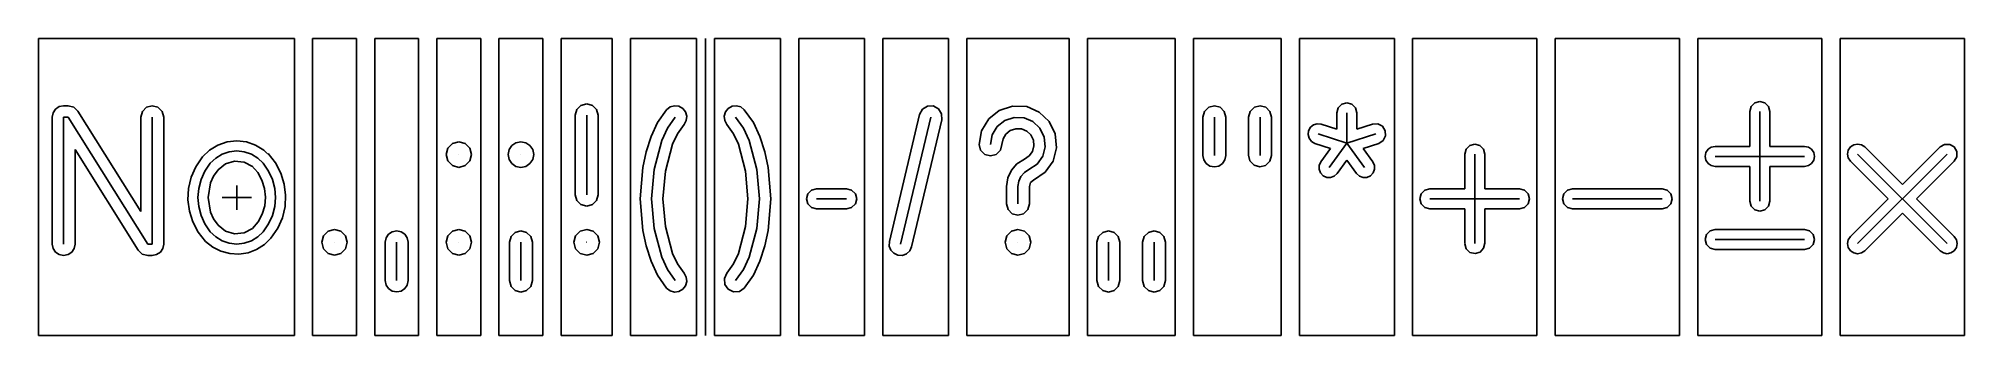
# Model space of a CAD drawing. Extents: x -1 to 211, y 0 to 298.
# Drawn here: x 0 to 210.8, y 0 to 32.5 of the extents above.
import ezdxf

# ---------------------------------------------------------------- set-up
doc = ezdxf.new("R2010")
doc.units = 0

msp = doc.modelspace()

# ---------------------------------------------------------------- linework, layer by layer
for p, q in [((28, 32.5003), (0, 32.5003)), ((0, 32.5003), (0, 0.000374)), ((28, 0.000374), (28, 32.5003)), ((30, 32.5003), (34.8, 32.5003)), ((30, 0.000374), (30, 32.5003)), ((30, 32.5003), (30, 32.5003)), ((34.8, 32.5003), (34.8, 0.000374)), ((41.5999, 32.5003), (36.8, 32.5003)), ((36.8, 32.5003), (36.8, 0.000374)), ((41.5999, 0.000374), (41.5999, 32.5003)), ((48.3999, 32.5003), (43.5999, 32.5003)), ((43.5999, 32.5003), (43.5999, 0.000374)), ((48.3999, 0.000374), (48.3999, 32.5003)), ((55.1999, 32.5003), (50.3999, 32.5003)), ((50.3999, 32.5003), (50.3999, 0.000374)), ((55.1999, 0.000374), (55.1999, 32.5003)), ((62.7999, 32.5003), (57.1999, 32.5003)), ((57.1999, 32.5003), (57.1999, 0.000374)), ((62.7999, 0.000374), (62.7999, 32.5003)), ((64.7999, 32.5003), (71.9999, 32.5003)), ((64.7999, 0.000374), (64.7999, 32.5003)), ((64.7999, 32.5003), (64.7999, 32.5003)), ((71.9999, 32.5003), (71.9999, 0.000374)), ((73, 32.5003), (73, 0.000291)), ((73.9999, 32.5003), (81.1999, 32.5003)), ((73.9999, 0.000374), (73.9999, 32.5003)), ((73.9999, 32.5003), (73.9999, 32.5003)), ((81.1999, 32.5003), (81.1999, 0.000374)), ((83.1999, 32.5003), (90.3999, 32.5003)), ((83.1999, 0.000374), (83.1999, 32.5003)), ((83.1999, 32.5003), (83.1999, 32.5003)), ((90.3999, 32.5003), (90.3999, 0.000374)), ((92.3999, 32.5003), (99.5999, 32.5003)), ((92.3999, 0.000374), (92.3999, 32.5003)), ((92.3999, 32.5003), (92.3999, 32.5003)), ((99.5999, 32.5003), (99.5999, 0.000374)), ((101.6, 32.5003), (112.8, 32.5003)), ((101.6, 0.000374), (101.6, 32.5003)), ((101.6, 32.5003), (101.6, 32.5003)), ((112.8, 32.5003), (112.8, 0.000374)), ((114.8, 32.5003), (124.4, 32.5003)), ((114.8, 0.000374), (114.8, 32.5003)), ((114.8, 32.5003), (114.8, 32.5003)), ((124.4, 32.5003), (124.4, 0.000374)), ((126.4, 32.5003), (136, 32.5003)), ((126.4, 0.000374), (126.4, 32.5003)), ((126.4, 32.5003), (126.4, 32.5003)), ((136, 32.5003), (136, 0.000374)), ((138, 32.5003), (148.4, 32.5003)), ((138, 0.000374), (138, 32.5003)), ((138, 32.5003), (138, 32.5003)), ((148.4, 32.5003), (148.4, 0.000374)), ((150.4, 32.5003), (164, 32.5003)), ((150.4, 0.000374), (150.4, 32.5003)), ((150.4, 32.5003), (150.4, 32.5003)), ((164, 32.5003), (164, 0.000374)), ((166, 32.5003), (179.6, 32.5003)), ((166, 0.000374), (166, 32.5003)), ((166, 32.5003), (166, 32.5003)), ((179.6, 32.5003), (179.6, 0.000374)), ((181.6, 32.5003), (195.2, 32.5003)), ((181.6, 0.000374), (181.6, 32.5003)), ((181.6, 32.5003), (181.6, 32.5003)), ((195.2, 32.5003), (195.2, 0.000374)), ((197.2, 32.5003), (210.8, 32.5003)), ((197.2, 0.000374), (197.2, 32.5003)), ((197.2, 32.5003), (197.2, 32.5003)), ((210.8, 32.5003), (210.8, 0.000374)), ((59.9999, 25.3503), (59.3749, 25.182832)), ((60.6249, 25.182832), (59.9999, 25.3503)), ((142.65, 25.319728), (142.247372, 24.9171)), ((143.2, 25.4671), (142.65, 25.319728)), ((143.75, 25.319728), (143.2, 25.4671)), ((144.152628, 24.9171), (143.75, 25.319728)), ((187.85, 25.452928), (187.447372, 25.0503)), ((188.4, 25.6003), (187.85, 25.452928)), ((188.95, 25.452928), (188.4, 25.6003)), ((189.352628, 25.0503), (188.95, 25.452928)), ((1.5, 23.9003), (1.595151, 24.378654)), ((1.595151, 24.378654), (1.5, 23.9003)), ((1.5, 10.0004), (1.5, 23.9003)), ((1.5, 23.9003), (1.5, 10.0004)), ((1.595151, 24.378654), (1.866117, 24.784183)), ((1.866117, 24.784183), (1.595151, 24.378654)), ((1.866117, 24.784183), (2.271646, 25.055149)), ((2.271646, 25.055149), (1.866117, 24.784183)), ((2.271646, 25.055149), (2.75, 25.1503)), ((2.75, 25.1503), (2.271646, 25.055149)), ((2.75, 25.1503), (3.25, 25.1503)), ((3.25, 25.1503), (2.75, 25.1503)), ((2.75, 10.0004), (2.75, 23.9003)), ((2.75, 23.9003), (3.25, 23.9003)), ((3.25, 25.1503), (3.855599, 24.993804)), ((3.855599, 24.993804), (3.25, 25.1503)), ((3.25, 23.9003), (11.95, 10.0004)), ((3.855599, 24.993804), (4.30956, 24.5635)), ((4.30956, 24.5635), (3.855599, 24.993804)), ((4.30956, 24.5635), (11.2, 13.5547)), ((11.2, 13.5547), (4.30956, 24.5635)), ((11.2, 23.9003), (11.367468, 24.5253)), ((11.367468, 24.5253), (11.2, 23.9003)), ((11.2, 13.5547), (11.2, 23.9003)), ((11.2, 23.9003), (11.2, 13.5547)), ((11.367468, 24.5253), (11.825, 24.982832)), ((11.825, 24.982832), (11.367468, 24.5253)), ((11.825, 24.982832), (12.45, 25.1503)), ((12.45, 25.1503), (11.825, 24.982832)), ((12.45, 25.1503), (13.075, 24.982832)), ((13.075, 24.982832), (12.45, 25.1503)), ((12.45, 10.0004), (12.45, 23.9003)), ((13.075, 24.982832), (13.532532, 24.5253)), ((13.532532, 24.5253), (13.075, 24.982832)), ((13.532532, 24.5253), (13.7, 23.9003)), ((13.7, 23.9003), (13.532532, 24.5253)), ((13.7, 23.9003), (13.7, 10.0004)), ((13.7, 10.0004), (13.7, 23.9003)), ((58.917368, 24.7253), (58.7499, 24.1003)), ((58.7499, 24.1003), (58.7499, 15.4004)), ((59.3749, 25.182832), (58.917368, 24.7253)), ((60, 15.4017), (60, 24.1012)), ((61.082432, 24.7253), (60.6249, 25.182832)), ((61.2499, 24.1003), (61.082432, 24.7253)), ((61.2499, 15.4004), (61.2499, 24.1003)), ((67.759745, 23.317116), (67.0374, 21.7655)), ((68.750106, 24.712995), (67.759745, 23.317116)), ((69.141064, 25.018836), (68.750106, 24.712995)), ((69.6999, 23.9003), (68.840578, 22.689113)), ((69.602921, 25.146582), (69.141064, 25.018836)), ((70.07898, 25.091822), (69.602921, 25.146582)), ((70.512545, 24.850144), (70.07898, 25.091822)), ((70.818386, 24.459186), (70.512545, 24.850144)), ((70.6497, 23.0877), (70.891375, 23.521267)), ((70.946133, 23.997328), (70.818386, 24.459186)), ((70.891375, 23.521267), (70.946133, 23.997328)), ((75.181414, 24.459186), (75.053668, 23.997329)), ((75.053668, 23.997329), (75.108428, 23.52127)), ((75.108428, 23.52127), (75.350106, 23.087705)), ((75.487255, 24.850144), (75.181414, 24.459186)), ((75.92082, 25.091822), (75.487255, 24.850144)), ((76.39688, 25.146583), (75.92082, 25.091822)), ((77.159222, 22.689113), (76.2999, 23.9003)), ((76.858739, 25.018838), (76.39688, 25.146583)), ((77.2497, 24.713), (76.858739, 25.018838)), ((78.240058, 23.317118), (77.2497, 24.713)), ((78.9624, 21.7655), (78.240058, 23.317118)), ((96.433707, 24.189098), (93.1337, 10.2891)), ((94.3498, 10.0015), (97.6499, 23.9001)), ((95.5661, 9.71162), (98.8661, 23.6116)), ((96.74102, 24.75851), (96.433707, 24.189098)), ((97.291867, 25.097978), (96.74102, 24.75851)), ((97.938648, 25.116543), (97.291867, 25.097978)), ((98.50806, 24.80923), (97.938648, 25.116543)), ((98.847529, 24.258383), (98.50806, 24.80923)), ((98.8661, 23.6116), (98.847529, 24.258383)), ((103.995863, 23.692504), (103.227539, 22.412804)), ((105.158451, 24.628635), (103.995863, 23.692504)), ((105.758917, 23.532069), (104.938263, 22.871271)), ((106.618782, 25.110435), (105.158451, 24.628635)), ((106.789742, 23.872161), (105.758917, 23.532069)), ((108.155029, 25.042319), (106.618782, 25.110435)), ((107.874155, 23.824077), (106.789742, 23.872161)), ((108.843149, 23.410338), (107.874155, 23.824077)), ((109.527768, 24.456195), (108.155029, 25.042319)), ((109.609955, 22.687748), (108.843149, 23.410338)), ((110.614077, 23.432532), (109.527768, 24.456195)), ((111.291034, 22.051798), (110.614077, 23.432532)), ((127.617468, 24.5253), (127.45, 23.9003)), ((127.617468, 24.5253), (127.45, 23.9003)), ((127.45, 23.9003), (127.45, 19.7003)), ((127.45, 23.9003), (127.45, 19.7003)), ((128.075, 24.982832), (127.617468, 24.5253)), ((128.075, 24.982832), (127.617468, 24.5253)), ((128.7, 25.1503), (128.075, 24.982832)), ((128.7, 25.1503), (128.075, 24.982832)), ((129.325, 24.982832), (128.7, 25.1503)), ((129.325, 24.982832), (128.7, 25.1503)), ((128.7, 19.7011), (128.7, 23.9001)), ((129.782532, 24.5253), (129.325, 24.982832)), ((129.782532, 24.5253), (129.325, 24.982832)), ((129.95, 23.9003), (129.782532, 24.5253)), ((129.95, 23.9003), (129.782532, 24.5253)), ((129.95, 19.7003), (129.95, 23.9003)), ((129.95, 19.7003), (129.95, 23.9003)), ((132.617468, 24.5253), (132.45, 23.9003)), ((132.45, 23.9003), (132.45, 19.7003)), ((133.075, 24.982832), (132.617468, 24.5253)), ((133.7, 25.1503), (133.075, 24.982832)), ((134.325, 24.982832), (133.7, 25.1503)), ((133.7, 19.7011), (133.7, 23.9001)), ((134.782532, 24.5253), (134.325, 24.982832)), ((134.95, 23.9003), (134.782532, 24.5253)), ((134.95, 19.7003), (134.95, 23.9003)), ((142.247372, 24.9171), (142.1, 24.3671)), ((142.1, 24.3671), (142.1, 22.5644)), ((143.2, 21.0505), (143.2, 24.3657)), ((144.3, 24.3671), (144.152628, 24.9171)), ((144.3, 22.5644), (144.3, 24.3671)), ((187.447372, 25.0503), (187.3, 24.5003)), ((187.3, 24.5003), (187.3, 20.7003)), ((188.4, 24.5007), (188.4, 14.7005)), ((189.5, 24.5003), (189.352628, 25.0503)), ((189.5, 20.7003), (189.5, 24.5003)), ((20.635384, 21.182495), (19.633681, 20.840027)), ((21.69995, 21.300277), (20.635384, 21.182495)), ((22.764516, 21.182495), (21.69995, 21.300277)), ((23.766219, 20.840027), (22.764516, 21.182495)), ((45.9999, 21.2003), (45.2999, 21.012736)), ((46.6999, 21.012736), (45.9999, 21.2003)), ((52.254957, 21.090281), (51.809951, 20.790249)), ((52.7999, 21.2003), (52.254957, 21.090281)), ((53.344843, 21.090281), (52.7999, 21.2003)), ((53.789849, 20.790249), (53.344843, 21.090281)), ((67.0374, 21.7655), (66.517864, 20.095656)), ((67.0374, 21.7655), (67.0374, 21.7655)), ((68.2138, 21.3428), (67.378408, 18.182979)), ((68.840578, 22.689113), (68.2138, 21.3428)), ((69.3901, 20.92), (69.921347, 22.061117)), ((69.921347, 22.061117), (70.6497, 23.0877)), ((75.350106, 23.087705), (76.078457, 22.061119)), ((76.078457, 22.061119), (76.6097, 20.92)), ((77.786, 21.3428), (77.159222, 22.689113)), ((78.621392, 18.182979), (77.786, 21.3428)), ((79.481936, 20.095656), (78.9624, 21.7655)), ((103.227539, 22.412804), (102.95, 20.9003)), ((104.395913, 21.967952), (104.2, 20.9003)), ((104.938263, 22.871271), (104.395913, 21.967952)), ((105.45, 20.9003), (105.564291, 21.523093)), ((105.564291, 21.523093), (105.880667, 22.050024)), ((105.880667, 22.050024), (106.359385, 22.435483)), ((106.359385, 22.435483), (106.9607, 22.633863)), ((106.9607, 22.633863), (107.593271, 22.605808)), ((107.593271, 22.605808), (108.158514, 22.364457)), ((108.158514, 22.364457), (108.605813, 21.942944)), ((108.605813, 21.942944), (108.884555, 21.374405)), ((108.884555, 21.374405), (108.943263, 20.743939)), ((110.087805, 21.713108), (109.609955, 22.687748)), ((110.188452, 20.632306), (110.087805, 21.713108)), ((111.433621, 20.520667), (111.291034, 22.051798)), ((139.015961, 22.409359), (138.965648, 21.980024)), ((138.965648, 21.980024), (139.078349, 21.577933)), ((139.227343, 22.786424), (139.015961, 22.409359)), ((139.078349, 21.577933), (139.332367, 21.246489)), ((139.554678, 23.045713), (139.227343, 22.786424)), ((139.332367, 21.246489), (139.706, 21.0291)), ((139.954915, 23.164836), (139.554678, 23.045713)), ((140.385, 23.1214), (139.954915, 23.164836)), ((143.2, 21.0505), (140.045, 22.0745)), ((142.1, 22.5644), (140.385, 23.1214)), ((143.2, 21.0505), (146.354, 22.0745)), ((146.014004, 23.121387), (144.3, 22.5644)), ((146.582624, 23.151229), (146.014004, 23.121387)), ((147.089983, 22.892764), (146.582624, 23.151229)), ((146.694, 21.0291), (147.171514, 21.339265)), ((147.400137, 22.415246), (147.089983, 22.892764)), ((147.171514, 21.339265), (147.429979, 21.846626)), ((147.429979, 21.846626), (147.400137, 22.415246)), ((10.8904, 9.33718), (3.99999, 20.346)), ((3.99999, 20.346), (3.99999, 10.0004)), ((3.99999, 10.0004), (3.99999, 20.346)), ((3.99999, 20.346), (10.8904, 9.33718)), ((17.9581, 19.5463), (17.221626, 18.472021)), ((18.729649, 20.289189), (17.9581, 19.5463)), ((19.633681, 20.840027), (18.729649, 20.289189)), ((18.8036, 18.8427), (19.400819, 19.417744)), ((19.400819, 19.417744), (20.100589, 19.844128)), ((20.100589, 19.844128), (20.875965, 20.10922)), ((21.460511, 19.089607), (20.460089, 18.794788)), ((20.875965, 20.10922), (21.7, 20.200391)), ((22.497524, 18.978415), (21.460511, 19.089607)), ((21.7, 20.200391), (22.524035, 20.10922)), ((23.4127, 18.4782), (22.497524, 18.978415)), ((22.524035, 20.10922), (23.299411, 19.844128)), ((23.299411, 19.844128), (23.999181, 19.417744)), ((24.670251, 20.289189), (23.766219, 20.840027)), ((23.999181, 19.417744), (24.5964, 18.8427)), ((25.4418, 19.5463), (24.670251, 20.289189)), ((25.929307, 18.88626), (25.1212, 19.9055)), ((44.787464, 20.5003), (44.5999, 19.8003)), ((44.5999, 19.8003), (44.787464, 19.1003)), ((45.2999, 21.012736), (44.787464, 20.5003)), ((44.787464, 19.1003), (45.2999, 18.587864)), ((45.9999, 19.80527), (45.9949, 19.8003)), ((45.9949, 19.8003), (45.9999, 19.79533)), ((46.0049, 19.8003), (45.9999, 19.80527)), ((45.9999, 19.79533), (46.0049, 19.8003)), ((46.0049, 19.8003), (46.0049, 19.8003)), ((47.212336, 20.5003), (46.6999, 21.012736)), ((46.6999, 18.587864), (47.212336, 19.1003)), ((47.3999, 19.8003), (47.212336, 20.5003)), ((47.212336, 19.1003), (47.3999, 19.8003)), ((47.3999, 19.8003), (47.3999, 19.8003)), ((51.509919, 20.345243), (51.3999, 19.8003)), ((51.3999, 19.8003), (51.509919, 19.255357)), ((51.809951, 20.790249), (51.509919, 20.345243)), ((51.509919, 19.255357), (51.809951, 18.810351)), ((52.7999, 19.80527), (52.7949, 19.8003)), ((52.7949, 19.8003), (52.7999, 19.79533)), ((52.8049, 19.8003), (52.7999, 19.80527)), ((52.7999, 19.79533), (52.8049, 19.8003)), ((52.8049, 19.8003), (52.8049, 19.8003)), ((54.089881, 20.345243), (53.789849, 20.790249)), ((53.789849, 18.810351), (54.089881, 19.255357)), ((54.1999, 19.8003), (54.089881, 20.345243)), ((54.089881, 19.255357), (54.1999, 19.8003)), ((54.1999, 19.8003), (54.1999, 19.8003)), ((66.517864, 20.095656), (66.146767, 18.396715)), ((68.60996, 17.969164), (69.3901, 20.92)), ((76.6097, 20.92), (77.38984, 17.969164)), ((79.853033, 18.396715), (79.481936, 20.095656)), ((102.95, 20.9003), (103.117468, 20.2753)), ((103.117468, 20.2753), (103.575, 19.817768)), ((103.575, 19.817768), (104.2, 19.6503)), ((104.2, 19.6503), (104.825, 19.817768)), ((104.825, 19.817768), (105.282532, 20.2753)), ((105.282532, 20.2753), (105.45, 20.9003)), ((107.9, 19.2964), (107.095664, 18.794649)), ((108.425083, 19.650267), (107.9, 19.2964)), ((108.781471, 20.151003), (108.425083, 19.650267)), ((108.943263, 20.743939), (108.781471, 20.151003)), ((109.300145, 18.757432), (109.911097, 19.61584)), ((109.911097, 19.61584), (110.188452, 20.632306)), ((110.175199, 17.864597), (111.040708, 19.080676)), ((111.040708, 19.080676), (111.433621, 20.520667)), ((127.45, 19.7003), (127.548231, 19.213744)), ((127.45, 19.7003), (127.45, 19.7003)), ((127.45, 19.7003), (127.548231, 19.213744)), ((127.548231, 19.213744), (127.816117, 18.816417)), ((127.548231, 19.213744), (127.816117, 18.816417)), ((129.583883, 18.816417), (129.851769, 19.213744)), ((129.583883, 18.816417), (129.851769, 19.213744)), ((129.851769, 19.213744), (129.95, 19.7003)), ((129.851769, 19.213744), (129.95, 19.7003)), ((129.95, 19.7003), (129.95, 19.7003)), ((132.451, 19.7477), (132.597465, 19.108783)), ((132.597465, 19.108783), (133.047113, 18.63183)), ((134.312, 18.607839), (134.779412, 19.067397)), ((134.779412, 19.067397), (134.95, 19.7003)), ((139.706, 21.0291), (141.42, 20.472)), ((140.36, 19.0136), (140.178311, 18.616364)), ((141.42, 20.472), (140.36, 19.0136)), ((143.2, 21.0505), (141.25, 18.3676)), ((142.139953, 17.720534), (143.2, 19.1789)), ((143.2, 21.0505), (145.149, 18.3676)), ((143.2, 19.1789), (144.259, 17.7205)), ((144.98, 20.472), (146.694, 21.0291)), ((146.038953, 19.013566), (144.98, 20.472)), ((146.22067, 18.61635), (146.038953, 19.013566)), ((146.694, 21.0291), (146.694, 21.0291)), ((156.247372, 20.4003), (156.1, 19.8503)), ((156.1, 19.8503), (156.1, 16.0504)), ((156.65, 20.802928), (156.247372, 20.4003)), ((157.2, 20.9503), (156.65, 20.802928)), ((157.75, 20.802928), (157.2, 20.9503)), ((157.2, 19.8493), (157.2, 10.0492)), ((158.152628, 20.4003), (157.75, 20.802928)), ((158.3, 19.8503), (158.152628, 20.4003)), ((158.3, 16.0504), (158.3, 19.8503)), ((182.495872, 20.025977), (182.410488, 19.60035)), ((182.410488, 19.60035), (182.495872, 19.174723)), ((182.728971, 20.374451), (182.495872, 20.025977)), ((182.495872, 19.174723), (182.728971, 18.826249)), ((183.075207, 20.610862), (182.728971, 20.374451)), ((183.5, 20.7003), (183.075207, 20.610862)), ((187.3, 20.7003), (183.5, 20.7003)), ((183.5, 19.6006), (193.3, 19.6006)), ((193.3, 20.7003), (189.5, 20.7003)), ((189.5, 20.7003), (189.5, 20.7003)), ((193.724793, 20.610862), (193.3, 20.7003)), ((194.071029, 20.374451), (193.724793, 20.610862)), ((194.304128, 20.025977), (194.071029, 20.374451)), ((194.071029, 18.826249), (194.304128, 19.174723)), ((194.389512, 19.60035), (194.304128, 20.025977)), ((194.304128, 19.174723), (194.389512, 19.60035)), ((198.080586, 20.264379), (198, 19.850456)), ((198, 19.850456), (198.080506, 19.436517)), ((198.080506, 19.436517), (198.322108, 19.072608)), ((198.322258, 20.628242), (198.080586, 20.264379)), ((198.322108, 19.072608), (202.444, 14.9504)), ((198.686169, 20.869846), (198.322258, 20.628242)), ((199.100119, 20.950363), (198.686169, 20.869846)), ((199.1, 19.8493), (208.9, 10.0492)), ((199.1, 10.0492), (208.9, 19.8493)), ((199.514075, 20.86981), (199.100119, 20.950363)), ((199.878, 20.6282), (199.514075, 20.86981)), ((204, 16.506), (199.878, 20.6282)), ((208.122108, 20.628092), (204, 16.506)), ((205.555, 14.9504), (209.678, 19.0725)), ((208.615197, 20.912841), (208.122108, 20.628092)), ((209.184599, 20.912896), (208.615197, 20.912841)), ((209.677742, 20.628242), (209.184599, 20.912896)), ((209.962491, 20.135153), (209.677742, 20.628242)), ((209.678, 19.0725), (209.962559, 19.565738)), ((209.962559, 19.565738), (209.962491, 20.135153)), ((16.709599, 17.31062), (16.420891, 16.09376)), ((17.221626, 18.472021), (16.709599, 17.31062)), ((17.534566, 16.093315), (17.788373, 17.063329)), ((17.788373, 17.063329), (18.211384, 17.987441)), ((18.211384, 17.987441), (18.8036, 18.8427)), ((19.168245, 17.444561), (18.824776, 16.694216)), ((19.6491, 18.139), (19.168245, 17.444561)), ((20.460089, 18.794788), (19.6491, 18.139)), ((23.988634, 17.82821), (23.363, 18.5522)), ((24.45267, 17.002136), (23.988634, 17.82821)), ((24.743561, 16.10041), (24.45267, 17.002136)), ((24.5964, 18.8427), (25.188616, 17.987441)), ((24.5964, 18.8427), (24.5964, 18.8427)), ((25.188616, 17.987441), (25.611627, 17.063329)), ((25.611627, 17.063329), (25.865434, 16.093315)), ((26.520162, 17.764751), (25.929307, 18.88626)), ((26.892673, 16.572513), (26.520162, 17.764751)), ((45.2999, 18.587864), (45.9999, 18.4003)), ((45.9999, 18.4003), (46.6999, 18.587864)), ((51.809951, 18.810351), (52.254957, 18.510319)), ((52.254957, 18.510319), (52.7999, 18.4003)), ((52.7999, 18.4003), (53.344843, 18.510319)), ((53.344843, 18.510319), (53.789849, 18.810351)), ((66.146767, 18.396715), (65.84989, 14.950335)), ((67.378408, 18.182979), (67.099944, 14.950375)), ((68.349913, 14.95036), (68.60996, 17.969164)), ((77.38984, 17.969164), (77.649887, 14.95036)), ((78.899856, 14.950375), (78.621392, 18.182979)), ((80.14991, 14.950335), (79.853033, 18.396715)), ((106.088149, 17.255683), (105.95, 16.3178)), ((106.480875, 18.097855), (106.088149, 17.255683)), ((107.095664, 18.794649), (106.480875, 18.097855)), ((107.2, 16.3178), (107.285011, 16.894963)), ((107.285011, 16.894963), (107.526688, 17.413228)), ((107.526688, 17.413228), (107.905021, 17.842028)), ((107.905021, 17.842028), (108.4, 18.1508)), ((108.4, 18.1508), (109.300145, 18.757432)), ((108.572501, 16.7286), (108.9, 17.0052)), ((108.9, 17.0052), (110.175199, 17.864597)), ((127.816117, 18.816417), (128.213444, 18.548531)), ((127.816117, 18.816417), (128.213444, 18.548531)), ((128.213444, 18.548531), (128.7, 18.4503)), ((128.213444, 18.548531), (128.7, 18.4503)), ((128.7, 18.4503), (129.186556, 18.548531)), ((128.7, 18.4503), (129.186556, 18.548531)), ((129.186556, 18.548531), (129.583883, 18.816417)), ((129.186556, 18.548531), (129.583883, 18.816417)), ((133.047113, 18.63183), (133.676297, 18.447999)), ((133.676297, 18.447999), (134.312, 18.607839)), ((140.178311, 18.616364), (140.163546, 18.194918)), ((140.163546, 18.194918), (140.30788, 17.798687)), ((140.30788, 17.798687), (140.603484, 17.477097)), ((140.603484, 17.477097), (141.0007, 17.29538)), ((141.0007, 17.29538), (141.422136, 17.280602)), ((141.422136, 17.280602), (141.818363, 17.42493)), ((141.818363, 17.42493), (142.139953, 17.720534)), ((144.259, 17.7205), (144.580617, 17.424916)), ((144.580617, 17.424916), (144.976858, 17.280598)), ((144.976858, 17.280598), (145.398299, 17.29538)), ((145.398299, 17.29538), (145.795516, 17.477097)), ((145.795516, 17.477097), (146.09112, 17.798687)), ((146.09112, 17.798687), (146.235448, 18.194914)), ((146.235448, 18.194914), (146.22067, 18.61635)), ((182.728971, 18.826249), (183.075207, 18.589838)), ((183.075207, 18.589838), (183.5, 18.5004)), ((183.5, 18.5004), (187.3, 18.5004)), ((187.3, 18.5004), (187.3, 14.7004)), ((189.5, 14.7004), (189.5, 18.5004)), ((189.5, 18.5004), (193.3, 18.5004)), ((193.3, 18.5004), (193.724793, 18.589838)), ((193.724793, 18.589838), (194.071029, 18.826249)), ((16.420891, 16.09376), (16.354376, 14.853105)), ((16.354376, 14.853105), (16.508926, 13.620318)), ((17.449964, 15.10035), (17.534566, 16.093315)), ((17.534566, 14.107385), (17.449964, 15.10035)), ((18.824776, 16.694216), (18.550002, 15.10035)), ((18.550002, 15.10035), (18.824776, 13.506484)), ((20.1, 15.1), (23.3, 15.1)), ((21.7, 16.4309), (21.7, 13.7692)), ((24.849757, 15.149462), (24.743561, 16.10041)), ((24.763253, 14.196521), (24.849757, 15.149462)), ((25.865434, 16.093315), (25.950036, 15.10035)), ((25.950036, 15.10035), (25.865434, 14.107385)), ((27.045747, 15.341091), (26.892673, 16.572513)), ((26.978289, 14.102025), (27.045747, 15.341091)), ((58.7499, 15.4004), (58.917368, 14.7754)), ((58.7499, 15.4004), (58.7499, 15.4004)), ((58.917368, 14.7754), (59.3749, 14.317868)), ((60.6249, 14.317868), (61.082432, 14.7754)), ((61.082432, 14.7754), (61.2499, 15.4004)), ((65.84989, 14.950335), (66.146767, 11.503955)), ((67.099944, 14.950375), (67.378408, 11.717771)), ((68.60996, 11.931556), (68.349913, 14.95036)), ((77.649887, 14.95036), (77.38984, 11.931556)), ((78.621392, 11.717771), (78.899856, 14.950375)), ((79.853033, 11.503955), (80.14991, 14.950335)), ((84.197272, 15.5004), (84.0499, 14.9504)), ((84.0499, 14.9504), (84.197272, 14.4004)), ((84.5999, 15.903028), (84.197272, 15.5004)), ((85.1499, 16.0504), (84.5999, 15.903028)), ((88.4499, 16.0504), (85.1499, 16.0504)), ((85.15, 14.9492), (88.4498, 14.9492)), ((88.9999, 15.903028), (88.4499, 16.0504)), ((89.402528, 15.5004), (88.9999, 15.903028)), ((89.5499, 14.9504), (89.402528, 15.5004)), ((89.402528, 14.4004), (89.5499, 14.9504)), ((105.95, 16.3178), (105.95, 14.4004)), ((107.2, 14.4004), (107.2, 16.3178)), ((108.45, 16.3178), (108.572501, 16.7286)), ((108.45, 14.4004), (108.45, 16.3178)), ((151.347372, 15.5004), (151.2, 14.9504)), ((151.2, 14.9504), (151.347372, 14.4004)), ((151.75, 15.903028), (151.347372, 15.5004)), ((152.3, 16.0504), (151.75, 15.903028)), ((156.1, 16.0504), (152.3, 16.0504)), ((152.3, 14.9492), (162.1, 14.9492)), ((162.1, 16.0504), (158.3, 16.0504)), ((162.65, 15.903028), (162.1, 16.0504)), ((163.052628, 15.5004), (162.65, 15.903028)), ((163.2, 14.9504), (163.052628, 15.5004)), ((163.052628, 14.4004), (163.2, 14.9504)), ((166.947372, 15.5004), (166.8, 14.9504)), ((166.8, 14.9504), (166.947372, 14.4004)), ((167.35, 15.903028), (166.947372, 15.5004)), ((167.9, 16.0504), (167.35, 15.903028)), ((177.7, 16.0504), (167.9, 16.0504)), ((167.9, 16.0504), (167.9, 16.0504)), ((167.9, 14.9492), (177.7, 14.9492)), ((178.25, 15.903028), (177.7, 16.0504)), ((178.652628, 15.5004), (178.25, 15.903028)), ((178.8, 14.9504), (178.652628, 15.5004)), ((178.652628, 14.4004), (178.8, 14.9504)), ((202.444, 14.9504), (198.322, 10.8282)), ((204, 16.506), (204, 16.506)), ((209.677902, 10.828102), (205.555, 14.9504)), ((16.508926, 13.620318), (16.883415, 12.427062)), ((17.788373, 13.137371), (17.534566, 14.107385)), ((18.211384, 12.213259), (17.788373, 13.137371)), ((18.824776, 13.506484), (19.168245, 12.756139)), ((19.168245, 12.756139), (19.6491, 12.0617)), ((24.044225, 12.453476), (24.491076, 13.288971)), ((24.491076, 13.288971), (24.763253, 14.196521)), ((25.611627, 13.137371), (25.188616, 12.213259)), ((25.865434, 14.107385), (25.611627, 13.137371)), ((26.177409, 11.727138), (26.689207, 12.88686)), ((26.689207, 12.88686), (26.978289, 14.102025)), ((59.3749, 14.317868), (59.9999, 14.1504)), ((59.9999, 14.1504), (60.6249, 14.317868)), ((84.197272, 14.4004), (84.5999, 13.997772)), ((84.5999, 13.997772), (85.1499, 13.8504)), ((85.1499, 13.8504), (88.4499, 13.8504)), ((88.4499, 13.8504), (88.9999, 13.997772)), ((88.4499, 13.8504), (88.4499, 13.8504)), ((88.9999, 13.997772), (89.402528, 14.4004)), ((105.95, 14.4004), (106.117468, 13.7754)), ((106.117468, 13.7754), (106.575, 13.317868)), ((106.575, 13.317868), (107.2, 13.1504)), ((107.2, 13.1504), (107.825, 13.317868)), ((107.825, 13.317868), (108.282532, 13.7754)), ((108.282532, 13.7754), (108.45, 14.4004)), ((108.45, 14.4004), (108.45, 14.4004)), ((151.347372, 14.4004), (151.75, 13.997772)), ((151.75, 13.997772), (152.3, 13.8504)), ((152.3, 13.8504), (156.1, 13.8504)), ((156.1, 13.8504), (156.1, 10.0504)), ((158.3, 10.0504), (158.3, 13.8504)), ((158.3, 13.8504), (162.1, 13.8504)), ((162.1, 13.8504), (162.65, 13.997772)), ((162.65, 13.997772), (163.052628, 14.4004)), ((166.947372, 14.4004), (167.35, 13.997772)), ((167.35, 13.997772), (167.9, 13.8504)), ((167.9, 13.8504), (177.7, 13.8504)), ((177.7, 13.8504), (178.25, 13.997772)), ((178.25, 13.997772), (178.652628, 14.4004)), ((187.3, 14.7004), (187.447372, 14.1504)), ((187.447372, 14.1504), (187.85, 13.747772)), ((187.85, 13.747772), (188.4, 13.6004)), ((188.4, 13.6004), (188.95, 13.747772)), ((188.95, 13.747772), (189.352628, 14.1504)), ((189.352628, 14.1504), (189.5, 14.7004)), ((199.877902, 9.272638), (204, 13.3947)), ((204, 13.3947), (208.122, 9.27254)), ((16.883415, 12.427062), (17.476715, 11.305002)), ((17.476715, 11.305002), (18.2877, 10.2858)), ((18.8036, 11.358), (18.211384, 12.213259)), ((19.400819, 10.782956), (18.8036, 11.358)), ((20.100589, 10.356572), (19.400819, 10.782956)), ((19.6491, 12.0617), (20.460089, 11.405912)), ((20.460089, 11.405912), (21.460511, 11.111093)), ((21.460511, 11.111093), (22.497524, 11.222285)), ((22.497524, 11.222285), (23.4127, 11.7225)), ((23.999181, 10.782956), (23.299411, 10.356572)), ((23.4337, 11.7167), (24.044225, 12.453476)), ((24.5964, 11.358), (23.999181, 10.782956)), ((25.188616, 12.213259), (24.5964, 11.358)), ((24.718597, 9.949249), (25.4418, 10.6544)), ((25.4418, 10.6544), (26.177409, 11.727138)), ((31.187564, 10.9004), (31, 10.2004)), ((31.7, 11.412836), (31.187564, 10.9004)), ((32.4, 11.6004), (31.7, 11.412836)), ((33.1, 11.412836), (32.4, 11.6004)), ((33.612436, 10.9004), (33.1, 11.412836)), ((33.8, 10.2004), (33.612436, 10.9004)), ((38.051425, 10.683358), (37.95, 10.2004)), ((38.051425, 10.683358), (37.95, 10.2004)), ((38.320028, 11.077047), (38.051425, 10.683358)), ((38.320028, 11.077047), (38.051425, 10.683358)), ((38.716105, 11.342118), (38.320028, 11.077047)), ((38.716105, 11.342118), (38.320028, 11.077047)), ((39.19995, 11.43922), (38.716105, 11.342118)), ((39.19995, 11.43922), (38.716105, 11.342118)), ((39.683795, 11.342118), (39.19995, 11.43922)), ((39.683795, 11.342118), (39.19995, 11.43922)), ((40.079872, 11.077047), (39.683795, 11.342118)), ((40.079872, 11.077047), (39.683795, 11.342118)), ((40.348475, 10.683358), (40.079872, 11.077047)), ((40.348475, 10.683358), (40.079872, 11.077047)), ((40.4499, 10.2004), (40.348475, 10.683358)), ((40.4499, 10.2004), (40.348475, 10.683358)), ((44.787464, 10.9004), (44.5999, 10.2004)), ((45.2999, 11.412836), (44.787464, 10.9004)), ((45.9999, 11.6004), (45.2999, 11.412836)), ((46.6999, 11.412836), (45.9999, 11.6004)), ((47.212336, 10.9004), (46.6999, 11.412836)), ((47.3999, 10.2004), (47.212336, 10.9004)), ((51.717368, 10.8254), (51.5499, 10.2004)), ((51.717368, 10.8254), (51.5499, 10.2004)), ((52.1749, 11.282932), (51.717368, 10.8254)), ((52.1749, 11.282932), (51.717368, 10.8254)), ((52.7999, 11.4504), (52.1749, 11.282932)), ((52.7999, 11.4504), (52.1749, 11.282932)), ((53.4249, 11.282932), (52.7999, 11.4504)), ((53.4249, 11.282932), (52.7999, 11.4504)), ((53.882432, 10.8254), (53.4249, 11.282932)), ((53.882432, 10.8254), (53.4249, 11.282932)), ((54.0499, 10.2004), (53.882432, 10.8254)), ((54.0499, 10.2004), (53.882432, 10.8254)), ((58.787464, 10.9004), (58.5999, 10.2004)), ((59.2999, 11.412836), (58.787464, 10.9004)), ((59.9999, 11.6004), (59.2999, 11.412836)), ((60.6999, 11.412836), (59.9999, 11.6004)), ((61.212336, 10.9004), (60.6999, 11.412836)), ((61.3999, 10.2004), (61.212336, 10.9004)), ((66.146767, 11.503955), (66.517864, 9.805014)), ((67.378408, 11.717771), (68.2138, 8.55795)), ((69.3901, 8.98072), (68.60996, 11.931556)), ((77.38984, 11.931556), (76.6097, 8.98072)), ((77.786, 8.55795), (78.621392, 11.717771)), ((79.481936, 9.805014), (79.853033, 11.503955)), ((105.987564, 10.9004), (105.8, 10.2004)), ((106.5, 11.412836), (105.987564, 10.9004)), ((107.2, 11.6004), (106.5, 11.412836)), ((107.9, 11.412836), (107.2, 11.6004)), ((108.412436, 10.9004), (107.9, 11.412836)), ((108.6, 10.2004), (108.412436, 10.9004)), ((116.017468, 10.8254), (115.85, 10.2004)), ((116.475, 11.282932), (116.017468, 10.8254)), ((117.1, 11.4504), (116.475, 11.282932)), ((117.725, 11.282932), (117.1, 11.4504)), ((118.182532, 10.8254), (117.725, 11.282932)), ((118.35, 10.2004), (118.182532, 10.8254)), ((121.017468, 10.8254), (120.85, 10.2004)), ((121.475, 11.282932), (121.017468, 10.8254)), ((122.1, 11.4504), (121.475, 11.282932)), ((122.725, 11.282932), (122.1, 11.4504)), ((123.182532, 10.8254), (122.725, 11.282932)), ((123.35, 10.2004), (123.182532, 10.8254)), ((182.547372, 11.05038), (182.4, 10.50038)), ((182.95, 11.45301), (182.547372, 11.05038)), ((183.5, 11.6004), (182.95, 11.45301)), ((193.3, 11.60038), (183.5, 11.6004)), ((193.85, 11.453008), (193.3, 11.60038)), ((194.252628, 11.05038), (193.85, 11.453008)), ((194.4, 10.50038), (194.252628, 11.05038)), ((198.322, 10.8282), (198.080459, 10.464231)), ((209.9195, 10.46419), (209.677902, 10.828102)), ((1.599247, 9.514979), (1.5, 10.0004)), ((1.5, 10.0004), (1.599247, 9.514979)), ((1.5, 10.0004), (1.5, 10.0004)), ((1.867362, 9.118803), (1.599247, 9.514979)), ((1.599247, 9.514979), (1.867362, 9.118803)), ((2.264296, 8.851809), (1.867362, 9.118803)), ((1.867362, 9.118803), (2.264296, 8.851809)), ((2.749995, 8.753936), (2.264296, 8.851809)), ((2.264296, 8.851809), (2.749995, 8.753936)), ((3.235694, 8.851809), (2.749995, 8.753936)), ((2.749995, 8.753936), (3.235694, 8.851809)), ((3.632628, 9.118803), (3.235694, 8.851809)), ((3.235694, 8.851809), (3.632628, 9.118803)), ((3.900743, 9.514979), (3.632628, 9.118803)), ((3.632628, 9.118803), (3.900743, 9.514979)), ((3.99999, 10.0004), (3.900743, 9.514979)), ((3.900743, 9.514979), (3.99999, 10.0004)), ((3.99999, 10.0004), (3.99999, 10.0004)), ((11.344375, 8.906855), (10.8904, 9.33718)), ((10.8904, 9.33718), (11.344375, 8.906855)), ((11.95, 8.75036), (11.344375, 8.906855)), ((11.344375, 8.906855), (11.95, 8.75036)), ((11.95, 10.0004), (12.45, 10.0004)), ((12.45, 8.75036), (11.95, 8.75036)), ((11.95, 8.75036), (12.45, 8.75036)), ((12.928364, 8.845514), (12.45, 8.75036)), ((12.45, 8.75036), (12.928364, 8.845514)), ((13.333898, 9.116491), (12.928364, 8.845514)), ((12.928364, 8.845514), (13.333898, 9.116491)), ((13.604861, 9.522033), (13.333898, 9.116491)), ((13.333898, 9.116491), (13.604861, 9.522033)), ((13.7, 10.0004), (13.604861, 9.522033)), ((13.604861, 9.522033), (13.7, 10.0004)), ((18.2848, 10.2993), (19.074252, 9.669201)), ((19.074252, 9.669201), (19.966918, 9.219361)), ((19.966918, 9.219361), (20.932629, 8.961272)), ((20.875965, 10.09148), (20.100589, 10.356572)), ((21.7, 10.000309), (20.875965, 10.09148)), ((20.932629, 8.961272), (21.941218, 8.906427)), ((22.524035, 10.09148), (21.7, 10.000309)), ((21.941218, 8.906427), (22.939424, 9.060841)), ((23.299411, 10.356572), (22.524035, 10.09148)), ((22.939424, 9.060841), (23.874845, 9.413256)), ((23.874845, 9.413256), (24.718597, 9.949249)), ((31, 10.2004), (31.187564, 9.5004)), ((31.187564, 9.5004), (31.7, 8.987964)), ((31.7, 8.987964), (32.4, 8.8004)), ((32.4, 10.20537), (32.395, 10.2004)), ((32.395, 10.2004), (32.4, 10.19543)), ((32.405, 10.2004), (32.4, 10.20537)), ((32.4, 10.19543), (32.405, 10.2004)), ((32.4, 8.8004), (33.1, 8.987964)), ((32.405, 10.2004), (32.405, 10.2004)), ((33.1, 8.987964), (33.612436, 9.5004)), ((33.612436, 9.5004), (33.8, 10.2004)), ((33.8, 10.2004), (33.8, 10.2004)), ((37.95, 10.2004), (37.95, 6.00037)), ((37.95, 10.2004), (37.95, 6.00037)), ((39.1998, 10.2), (39.1998, 6.00103)), ((40.4499, 6.00037), (40.4499, 10.2004)), ((40.4499, 10.2004), (40.4499, 10.2004)), ((40.4499, 6.00037), (40.4499, 10.2004)), ((44.5999, 10.2004), (44.787464, 9.5004)), ((44.787464, 9.5004), (45.2999, 8.987964)), ((45.2999, 8.987964), (45.9999, 8.8004)), ((45.9999, 10.20537), (45.9949, 10.2004)), ((45.9949, 10.2004), (45.9999, 10.19543)), ((46.0049, 10.2004), (45.9999, 10.20537)), ((45.9999, 10.19543), (46.0049, 10.2004)), ((45.9999, 8.8004), (46.6999, 8.987964)), ((46.0049, 10.2004), (46.0049, 10.2004)), ((46.6999, 8.987964), (47.212336, 9.5004)), ((47.212336, 9.5004), (47.3999, 10.2004)), ((47.3999, 10.2004), (47.3999, 10.2004)), ((51.5499, 10.2004), (51.5499, 6.00037)), ((51.5499, 10.2004), (51.5499, 6.00037)), ((52.7999, 10.2), (52.7999, 6.00103)), ((54.0499, 6.00037), (54.0499, 10.2004)), ((54.0499, 10.2004), (54.0499, 10.2004)), ((54.0499, 6.00037), (54.0499, 10.2004)), ((58.5999, 10.2004), (58.787464, 9.5004)), ((58.787464, 9.5004), (59.2999, 8.987964)), ((59.2999, 8.987964), (59.9999, 8.8004)), ((59.9999, 10.20537), (59.9949, 10.2004)), ((59.9949, 10.2004), (59.9999, 10.19543)), ((60.0049, 10.2004), (59.9999, 10.20537)), ((59.9999, 10.19543), (60.0049, 10.2004)), ((59.9999, 8.8004), (60.6999, 8.987964)), ((60.0049, 10.2004), (60.0049, 10.2004)), ((60.6999, 8.987964), (61.212336, 9.5004)), ((61.212336, 9.5004), (61.3999, 10.2004)), ((61.3999, 10.2004), (61.3999, 10.2004)), ((66.517864, 9.805014), (67.0374, 8.13517)), ((68.2138, 8.55795), (68.840572, 7.211596)), ((69.921342, 7.8396), (69.3901, 8.98072)), ((76.6097, 8.98072), (76.078453, 7.839603)), ((77.159228, 7.211596), (77.786, 8.55795)), ((78.9624, 8.13517), (79.481936, 9.805014)), ((93.1337, 10.2891), (93.116887, 9.793011)), ((93.116887, 9.793011), (93.285751, 9.34455)), ((93.285751, 9.34455), (93.610454, 8.99213)), ((93.610454, 8.99213), (94.061161, 8.784165)), ((94.061161, 8.784165), (94.55725, 8.76735)), ((94.55725, 8.76735), (95.00571, 8.936211)), ((95.00571, 8.936211), (95.35813, 9.260914)), ((95.35813, 9.260914), (95.566095, 9.711621)), ((95.566095, 9.711621), (95.5661, 9.71162)), ((105.8, 10.2004), (105.987564, 9.5004)), ((105.987564, 9.5004), (106.5, 8.987964)), ((106.5, 8.987964), (107.2, 8.8004)), ((107.2, 10.20537), (107.195, 10.2004)), ((107.195, 10.2004), (107.2, 10.19543)), ((107.205, 10.2004), (107.2, 10.20537)), ((107.2, 10.19543), (107.205, 10.2004)), ((107.2, 8.8004), (107.9, 8.987964)), ((107.205, 10.2004), (107.205, 10.2004)), ((107.9, 8.987964), (108.412436, 9.5004)), ((108.412436, 9.5004), (108.6, 10.2004)), ((108.6, 10.2004), (108.6, 10.2004)), ((115.85, 10.2004), (115.85, 6.00037)), ((117.1, 10.2), (117.1, 6.00103)), ((118.35, 6.00037), (118.35, 10.2004)), ((118.35, 10.2004), (118.35, 10.2004)), ((120.85, 10.2004), (120.85, 6.00037)), ((122.1, 10.2), (122.1, 6.00103)), ((123.35, 6.00037), (123.35, 10.2004)), ((156.1, 10.0465), (156.256189, 9.49335)), ((156.256189, 9.49335), (156.670051, 9.094493)), ((156.670051, 9.094493), (157.228588, 8.958828)), ((157.228588, 8.958828), (157.779303, 9.123397)), ((157.779303, 9.123397), (158.171831, 9.543267)), ((158.171831, 9.543267), (158.299, 10.1038)), ((182.4, 10.50038), (182.547372, 9.95038)), ((182.547372, 9.95038), (182.95, 9.547752)), ((182.95, 9.547752), (183.5, 9.40038)), ((183.5, 10.5016), (193.3, 10.5016)), ((183.5, 9.40038), (193.3, 9.40036)), ((193.3, 9.40036), (193.85, 9.54775)), ((193.3, 9.40036), (193.3, 9.40036)), ((193.85, 9.54775), (194.252628, 9.95038)), ((194.252628, 9.95038), (194.4, 10.50038)), ((198.080459, 10.464231), (197.999988, 10.050262)), ((197.999988, 10.050262), (198.080589, 9.636329)), ((198.080589, 9.636329), (198.322268, 9.272468)), ((198.322268, 9.272468), (198.68618, 9.03087)), ((198.68618, 9.03087), (199.10012, 8.95037)), ((199.10012, 8.95037), (199.514042, 9.030961)), ((199.514042, 9.030961), (199.877902, 9.272638)), ((208.122, 9.27254), (208.485916, 9.03092)), ((208.485916, 9.03092), (208.899868, 8.950358)), ((208.899868, 8.950358), (209.313818, 9.030869)), ((209.313818, 9.030869), (209.677732, 9.272468)), ((209.677732, 9.272468), (209.919409, 9.636328)), ((209.919409, 9.636328), (210, 10.05025)), ((210, 10.05025), (209.9195, 10.46419)), ((67.0374, 8.13517), (67.759745, 6.583573)), ((67.759745, 6.583573), (68.7501, 5.18771)), ((68.840572, 7.211596), (69.6999, 6.00037)), ((70.649691, 6.813013), (69.921342, 7.8396)), ((70.891371, 6.379449), (70.649691, 6.813013)), ((70.946133, 5.90339), (70.891371, 6.379449)), ((75.3501, 6.81302), (75.071032, 6.229244)), ((76.078453, 7.839603), (75.3501, 6.81302)), ((76.2999, 6.00037), (77.159228, 7.211596)), ((77.2497, 5.18771), (78.240055, 6.583573)), ((78.240055, 6.583573), (78.9624, 8.13517)), ((37.95, 6.00037), (38.051425, 5.517412)), ((37.95, 6.00037), (38.051425, 5.517412)), ((38.051425, 5.517412), (38.320028, 5.123723)), ((38.051425, 5.517412), (38.320028, 5.123723)), ((38.320028, 5.123723), (38.716105, 4.858652)), ((38.320028, 5.123723), (38.716105, 4.858652)), ((38.716105, 4.858652), (39.19995, 4.76155)), ((38.716105, 4.858652), (39.19995, 4.76155)), ((39.19995, 4.76155), (39.683795, 4.858652)), ((39.19995, 4.76155), (39.683795, 4.858652)), ((39.683795, 4.858652), (40.079872, 5.123723)), ((39.683795, 4.858652), (40.079872, 5.123723)), ((40.079872, 5.123723), (40.348475, 5.517412)), ((40.079872, 5.123723), (40.348475, 5.517412)), ((40.348475, 5.517412), (40.4499, 6.00037)), ((40.348475, 5.517412), (40.4499, 6.00037)), ((40.4499, 6.00037), (40.4499, 6.00037)), ((51.5499, 6.00037), (51.717368, 5.37537)), ((51.5499, 6.00037), (51.717368, 5.37537)), ((51.5499, 6.00037), (51.5499, 6.00037)), ((51.717368, 5.37537), (52.1749, 4.917838)), ((51.717368, 5.37537), (52.1749, 4.917838)), ((52.1749, 4.917838), (52.7999, 4.75037)), ((52.1749, 4.917838), (52.7999, 4.75037)), ((52.7999, 4.75037), (53.4249, 4.917838)), ((52.7999, 4.75037), (53.4249, 4.917838)), ((53.4249, 4.917838), (53.882432, 5.37537)), ((53.4249, 4.917838), (53.882432, 5.37537)), ((53.882432, 5.37537), (54.0499, 6.00037)), ((53.882432, 5.37537), (54.0499, 6.00037)), ((68.7501, 5.18771), (69.141063, 4.881874)), ((69.141063, 4.881874), (69.602924, 4.754131)), ((69.602924, 4.754131), (70.078984, 4.808894)), ((70.078984, 4.808894), (70.512548, 5.050574)), ((70.512548, 5.050574), (70.818387, 5.441532)), ((70.818387, 5.441532), (70.946133, 5.90339)), ((75.071032, 6.229244), (75.121231, 5.584145)), ((75.121231, 5.584145), (75.487252, 5.050574)), ((75.487252, 5.050574), (76.071022, 4.771498)), ((76.071022, 4.771498), (76.71612, 4.821696)), ((76.71612, 4.821696), (77.249691, 5.187717)), ((77.249691, 5.187717), (77.2497, 5.18771)), ((115.85, 6.00037), (116.017468, 5.37537)), ((116.017468, 5.37537), (116.475, 4.917838)), ((116.475, 4.917838), (117.1, 4.75037)), ((117.1, 4.75037), (117.725, 4.917838)), ((117.725, 4.917838), (118.182532, 5.37537)), ((118.182532, 5.37537), (118.35, 6.00037)), ((120.85, 6.00037), (121.017468, 5.37537)), ((120.85, 6.00037), (120.85, 6.00037)), ((121.017468, 5.37537), (121.475, 4.917838)), ((121.475, 4.917838), (122.1, 4.75037)), ((122.1, 4.75037), (122.725, 4.917838)), ((122.725, 4.917838), (123.182532, 5.37537)), ((123.182532, 5.37537), (123.35, 6.00037)), ((0, 0.000374), (28, 0.000374)), ((0, 0.000374), (0, 0.000374)), ((34.8, 0.000374), (30, 0.000374)), ((36.8, 0.000374), (41.5999, 0.000374)), ((36.8, 0.000374), (36.8, 0.000374)), ((43.5999, 0.000374), (48.3999, 0.000374)), ((43.5999, 0.000374), (43.5999, 0.000374)), ((50.3999, 0.000374), (55.1999, 0.000374)), ((50.3999, 0.000374), (50.3999, 0.000374)), ((57.1999, 0.000374), (62.7999, 0.000374)), ((57.1999, 0.000374), (57.1999, 0.000374)), ((71.9999, 0.000374), (64.7999, 0.000374)), ((81.1999, 0.000374), (73.9999, 0.000374)), ((90.3999, 0.000374), (83.1999, 0.000374)), ((99.5999, 0.000374), (92.3999, 0.000374)), ((112.8, 0.000374), (101.6, 0.000374)), ((124.4, 0.000374), (114.8, 0.000374)), ((136, 0.000374), (126.4, 0.000374)), ((148.4, 0.000374), (138, 0.000374)), ((164, 0.000374), (150.4, 0.000374)), ((179.6, 0.000374), (166, 0.000374)), ((195.2, 0.000374), (181.6, 0.000374)), ((210.8, 0.000374), (197.2, 0.000374))]:
    msp.add_line(p, q)

doc.saveas('drawing.dxf')
